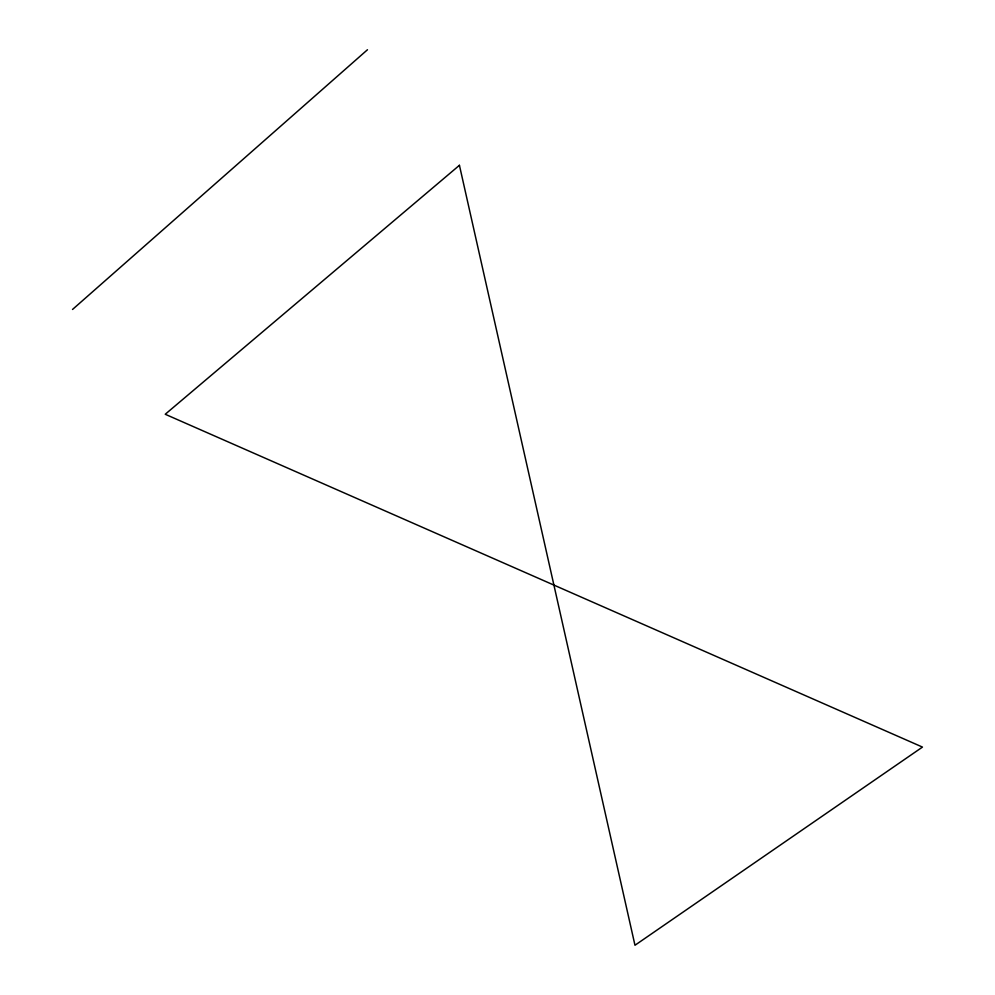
<?xml version="1.0" encoding="UTF-8"?>
<svg xmlns="http://www.w3.org/2000/svg" width="995" height="995" viewBox="0 0 995 995"><rect width="100%" height="100%" fill="white"/><g stroke="black" fill="none" stroke-linecap="round" stroke-linejoin="round"><path stroke-width="1.49" d="M72.523 309.457L367.466 49.75M459.429 165.294L165.232 414.256L922.477 747.083L634.972 945.25L459.429 165.294"/></g></svg>
